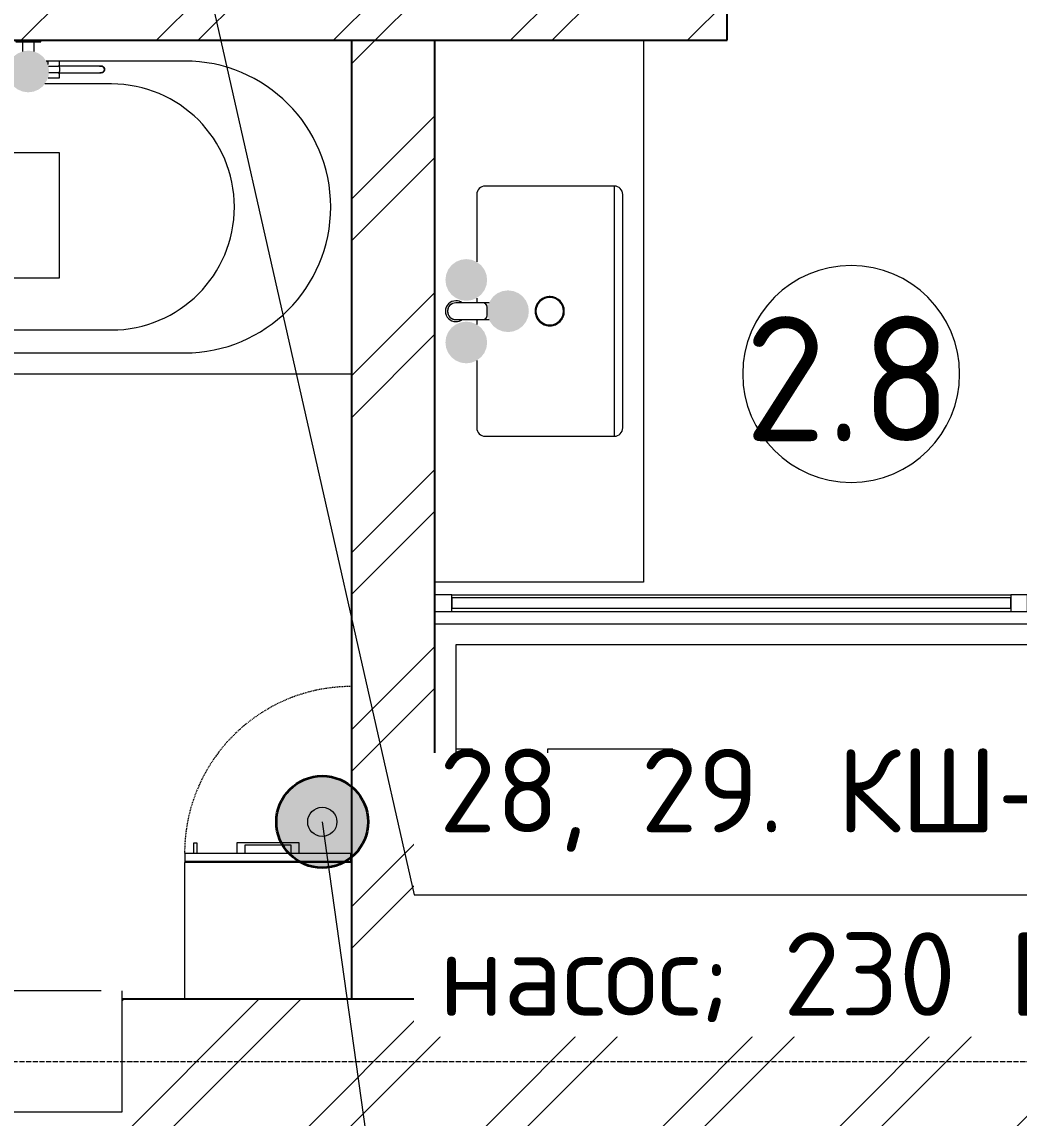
# Model space of a CAD drawing. Header units: millimetres. Extents: x -5016 to 62892, y -6019 to 88916.
# Drawn here: x 14810 to 17200, y 46165 to 48793 of the extents above; entities that cross this region are included whole.
import ezdxf
from ezdxf.enums import TextEntityAlignment as Align

# ---------------------------------------------------------------- set-up
doc = ezdxf.new("R2010")
doc.units = ezdxf.units.MM
doc.linetypes.add('Осевая 12-2-2', pattern=[16, 12, -2, 0, -2])
doc.linetypes.add('Сверху', pattern=[3.96875, 2.38125, -1.5875])
for name, color, linetype, lineweight in [('A-AREA-IDEN', 8, 'Continuous', 13), ('A-DETL-GENF', 9, 'Continuous', 13), ('A-GLAZ', 8, 'Continuous', 13), ('A-GLAZ-CURT', 8, 'Continuous', 13), ('A-GLAZ-CWMG', 8, 'Continuous', 13), ('A-WALL', 8, 'Continuous', 13), ('A-WALL-PATT', 8, 'Continuous', 13), ('I-FURN', 9, 'Continuous', 13), ('P-SANR-FIXT', 9, 'Continuous', 13), ('S-GRID', 8, 'Continuous', 13), ('АР_подложка', 8, 'Continuous', 13), ('ОВ_выноски', 7, 'Continuous', 18), ('ОВ_марки', 7, 'Continuous', 18), ('ТЗ_ЭОМ', 1, 'Continuous', 35)]:
    doc.layers.add(name, color=color, linetype=linetype, lineweight=lineweight)
doc.styles.add('GOST', font='isocpeur.ttf', dxfattribs={"width": 0.9})
doc.styles.add('GOST Common', font='GOST_Common.ttf', dxfattribs={"height": 300})
pattern_1 = [(45, (0, 0), (-212.132, 212.132), []), (45, (0, 100), (-212.132, 212.132), [])]

# ---------------------------------------------------------------- blocks, each defined once
blk = doc.blocks.new('INT 04 Душевая кабина - INT 04 Душевая кабина-1564509-Этаж 2 - Планировка')
at = {"layer": 'P-SANR-FIXT'}
for p, q in [((1600, 400), (-400, 400)), ((-400, 400), (-400, -400)), ((1600, 150), (1600, 400)), ((-354.7, 354.7), (-365, 365)), ((-305.3, 354.7), (-295, 365)), ((-354.7, 305.3), (-365, 295)), ((-305.3, 305.3), (-295, 295)), ((1600, 120), (1600, 122)), ((1600, -122), (1600, -120)), ((1600, -400), (1600, -150)), ((-400, -400), (1600, -400)), ((1650, -450), (-450, -450))]:
    blk.add_line(p, q, dxfattribs=at)
at = {"layer": 'P-SANR-FIXT', "flags": 128}
for points in [[(-295, 330), (-295, 331.4), (-295.1, 332.8), (-295.3, 334.2), (-295.4, 335.6), (-295.7, 337), (-296, 338.3), (-296.4, 339.7), (-296.8, 341), (-297.2, 342.3), (-297.8, 343.6), (-298.3, 344.9), (-299, 346.2), (-299.6, 347.4), (-300.3, 348.6), (-301.1, 349.8), (-301.9, 350.9), (-302.8, 352), (-303.7, 353.1), (-304.6, 354.1), (-305.6, 355.1), (-306.6, 356.1), (-307.7, 357), (-308.8, 357.8), (-309.9, 358.7), (-311.1, 359.5), (-312.3, 360.2), (-313.5, 360.9), (-314.8, 361.5), (-316, 362.1), (-317.3, 362.6), (-318.6, 363.1), (-320, 363.5), (-321.3, 363.9), (-322.7, 364.2), (-324.1, 364.5), (-325.4, 364.7), (-326.8, 364.9), (-328.2, 365), (-329.6, 365), (-331, 365), (-332.4, 364.9), (-333.8, 364.8), (-335.2, 364.6), (-336.6, 364.4), (-338, 364.1), (-339.3, 363.7), (-340.7, 363.3), (-342, 362.9), (-343.3, 362.4), (-344.6, 361.8), (-345.8, 361.2), (-347.1, 360.6), (-348.3, 359.9), (-349.4, 359.1), (-350.6, 358.3), (-351.7, 357.5), (-352.8, 356.6), (-353.8, 355.6), (-354.8, 354.7), (-355.8, 353.6), (-356.7, 352.6), (-357.6, 351.5), (-358.5, 350.4), (-359.2, 349.2), (-360, 348), (-360.7, 346.8), (-361.3, 345.6), (-361.9, 344.3), (-362.5, 343), (-363, 341.7), (-363.4, 340.4), (-363.8, 339.1), (-364.1, 337.7), (-364.4, 336.3), (-364.6, 334.9), (-364.8, 333.5), (-364.9, 332.2), (-365, 330.8), (-365, 330)], [(-365, 330), (-365, 328.6), (-364.9, 327.2), (-364.7, 325.8), (-364.6, 324.4), (-364.3, 323), (-364, 321.7), (-363.6, 320.3), (-363.2, 319), (-362.8, 317.7), (-362.2, 316.4), (-361.7, 315.1), (-361, 313.8), (-360.4, 312.6), (-359.7, 311.4), (-358.9, 310.2), (-358.1, 309.1), (-357.2, 308), (-356.3, 306.9), (-355.4, 305.9), (-354.4, 304.9), (-353.4, 303.9), (-352.3, 303), (-351.2, 302.2), (-350.1, 301.3), (-348.9, 300.5), (-347.7, 299.8), (-346.5, 299.1), (-345.2, 298.5), (-344, 297.9), (-342.7, 297.4), (-341.4, 296.9), (-340, 296.5), (-338.7, 296.1), (-337.3, 295.8), (-335.9, 295.5), (-334.6, 295.3), (-333.2, 295.1), (-331.8, 295), (-330.4, 295), (-329, 295), (-327.6, 295.1), (-326.2, 295.2), (-324.8, 295.4), (-323.4, 295.6), (-322, 295.9), (-320.7, 296.3), (-319.3, 296.7), (-318, 297.1), (-316.7, 297.6), (-315.4, 298.2), (-314.2, 298.8), (-312.9, 299.4), (-311.7, 300.1), (-310.6, 300.9), (-309.4, 301.7), (-308.3, 302.5), (-307.2, 303.4), (-306.2, 304.4), (-305.2, 305.3), (-304.2, 306.4), (-303.3, 307.4), (-302.4, 308.5), (-301.5, 309.6), (-300.8, 310.8), (-300, 312), (-299.3, 313.2), (-298.7, 314.4), (-298.1, 315.7), (-297.5, 317), (-297, 318.3), (-296.6, 319.6), (-296.2, 320.9), (-295.9, 322.3), (-295.6, 323.7), (-295.4, 325.1), (-295.2, 326.5), (-295.1, 327.8), (-295, 329.2), (-295, 330)]]:
    blk.add_lwpolyline(points, dxfattribs=at)
at = {"layer": 'P-SANR-FIXT'}
for radius, start, end in [(35, 0, 180), (33, 0, 180), (35, 180, 0), (33, 180, 0)]:
    blk.add_arc((-330, 330), radius, start, end, dxfattribs=at)
blk = doc.blocks.new('Прямоугольный импост - Прямоугольный импост чёрный-1563507-Этаж 2 - Планировка')
at = {"layer": 'A-GLAZ-CWMG'}
for p, q in [((-40, 20), (0, 20)), ((-40, -20), (-40, 20)), ((0, 20), (0, -20)), ((0, -20), (-40, -20))]:
    blk.add_line(p, q, dxfattribs=at)
blk = doc.blocks.new('INT 04 Душевая система наружного монтажа - INT 04 Душевая система наружного монтажа-1564529-Этаж 2 - Планировка')
at = {"layer": 'A-DETL-GENF', "true_color": 0xff0000}
blk.add_hatch(color=1, dxfattribs=at).paths.add_polyline_path([(-25, 75), (-26.7, 87.9), (-31.7, 100), (-39.6, 110.4), (-50, 118.3), (-62.1, 123.3), (-75, 125), (-87.9, 123.3), (-100, 118.3), (-110.4, 110.4), (-118.3, 100), (-123.3, 87.9), (-125, 75), (-123.3, 62.1), (-118.3, 50), (-107.6, 37.6), (-100, 31.7), (-87.9, 26.7), (-75, 25), (-62.1, 26.7), (-50, 31.7), (-39.6, 39.6), (-30, 54), (-26.7, 62.1)])
at = {"layer": 'A-DETL-GENF', "true_color": 0x0000ff}
blk.add_hatch(color=5, dxfattribs=at).paths.add_polyline_path([(125, 75), (123.3, 87.9), (118.3, 100), (110.4, 110.4), (100, 118.3), (87.9, 123.3), (75, 125), (62.1, 123.3), (50, 118.3), (39.6, 110.4), (31.7, 100), (26.7, 87.9), (25, 75), (27.5, 60.1), (31.7, 50), (42.4, 37.6), (50, 31.7), (62.1, 26.7), (75, 25), (87.9, 26.7), (102.6, 33.7), (110.4, 39.6), (118.3, 50), (123.3, 62.1)])
at = {"layer": 'P-SANR-FIXT'}
for p, q in [((150, 570), (-150, 570)), ((-150, 570), (-150, 270)), ((150, 270), (150, 570)), ((-10, 360), (-10, 130)), ((10, 130), (10, 360)), ((-150, 270), (-9.7, 270)), ((9.7, 270), (150, 270)), ((-122.4, 90), (-150, 90)), ((-150, 90), (-150, 70)), ((-9, 90), (-27.6, 90)), ((9.3, 96), (30, 96)), ((27.6, 90), (9.5, 90)), ((150, 90), (122.4, 90)), ((150, 78.6), (150, 90)), ((-150, 70), (-150, 50)), ((-122, 58.5), (-122, 50)), ((-120, 52.9), (-120, 50)), ((-10, 60.2), (-10, 4)), ((10, 4), (10, 60.1)), ((13.3, 66), (15, 61.2)), ((15, 61.2), (26.9, 61.2)), ((120, 52.9), (120, 50)), ((122, 58.5), (122, 50)), ((150, 50), (150, 61.4)), ((-150, 50), (-122, 50)), ((-122, 52), (-120, 52)), ((-120, 50), (-118.3, 50)), ((-89, 27.3), (-89, 4)), ((-61, 4), (-61, 27.3)), ((-31.7, 50), (-9.9, 50)), ((9.9, 50), (31.7, 50)), ((61, 27.3), (61, 4)), ((89, 4), (89, 27.1)), ((118.3, 50), (120, 50)), ((120, 52), (122, 52)), ((122, 50), (150, 50)), ((-105, 4), (-105, 0)), ((-45, 4), (-105, 4)), ((-104, 4), (-105, 4)), ((-45, 4), (-46, 4)), ((-45, 0), (-45, 4)), ((-30, 4), (-30, 0)), ((30, 4), (-30, 4)), ((-29, 4), (-30, 4)), ((-30, 0), (-29, 0)), ((-30, 0), (30, 0)), ((30, 4), (29, 4)), ((29, 0), (30, 0)), ((30, 0), (30, 4)), ((45, 4), (45, 0)), ((105, 4), (45, 4)), ((46, 4), (45, 4)), ((105, 4), (104, 4)), ((105, 0), (105, 4))]:
    blk.add_line(p, q, dxfattribs=at)
at = {"layer": 'P-SANR-FIXT', "flags": 128}
for points in [[(-10, 420), (-10, 420), (-10, 419.8), (-10, 419.6), (-10, 419.2), (-10, 418.8), (-10, 418.3), (-10, 417.7), (-10, 417), (-10, 416.2), (-10, 415.3), (-10, 414.3), (-10, 413.2), (-10, 412.1), (-10, 410.8), (-10, 409.5), (-10, 408.1), (-10, 406.7), (-10, 405.1), (-10, 403.5), (-10, 401.8), (-10, 400), (-10, 398.2), (-10, 396.3), (-10, 394.4), (-10, 392.4), (-10, 390.4), (-10, 388.3), (-10, 386.1), (-10, 384), (-10, 381.7), (-10, 379.5), (-10, 377.2), (-10, 374.9), (-10, 372.6), (-10, 370.2), (-10, 367.8), (-10, 365.4), (-10, 363), (-10, 360.6), (-10, 360)], [(10, 360), (10, 362.4), (10, 364.8), (10, 367.2), (10, 369.6), (10, 371.9), (10, 374.3), (10, 376.6), (10, 378.9), (10, 381.1), (10, 383.4), (10, 385.6), (10, 387.7), (10, 389.8), (10, 391.9), (10, 393.9), (10, 395.8), (10, 397.7), (10, 399.6), (10, 401.3), (10, 403), (10, 404.7), (10, 406.2), (10, 407.7), (10, 409.2), (10, 410.5), (10, 411.7), (10, 412.9), (10, 414), (10, 415), (10, 415.9), (10, 416.7), (10, 417.5), (10, 418.1), (10, 418.7), (10, 419.1), (10, 419.5), (10, 419.8), (10, 419.9), (10, 420), (10, 420)], [(-10, 130), (-10, 127.6), (-10, 125.2), (-10, 122.8), (-10, 120.4), (-10, 118.1), (-10, 115.7), (-10, 113.4), (-10, 111.1), (-10, 108.9), (-10, 106.6), (-10, 104.4), (-10, 102.3), (-10, 100.2), (-10, 98.1), (-10, 96.1), (-10, 94.2), (-10, 92.3), (-10, 90.4), (-10, 88.7), (-10, 87), (-10, 85.3), (-10, 83.8), (-10, 82.3), (-10, 80.8), (-10, 79.5), (-10, 78.3), (-10, 77.1), (-10, 76), (-10, 75), (-10, 74.1), (-10, 73.3), (-10, 72.5), (-10, 71.9), (-10, 71.3), (-10, 70.9), (-10, 70.5), (-10, 70.2), (-10, 70.1), (-10, 70), (-10, 70)], [(10, 70), (10, 70), (10, 70.2), (10, 70.4), (10, 70.8), (10, 71.2), (10, 71.7), (10, 72.3), (10, 73), (10, 73.8), (10, 74.7), (10, 75.7), (10, 76.8), (10, 77.9), (10, 79.2), (10, 80.5), (10, 81.9), (10, 83.3), (10, 84.9), (10, 86.5), (10, 88.2), (10, 90), (10, 91.8), (10, 93.7), (10, 95.6), (10, 97.6), (10, 99.6), (10, 101.7), (10, 103.9), (10, 106), (10, 108.3), (10, 110.5), (10, 112.8), (10, 115.1), (10, 117.4), (10, 119.8), (10, 122.2), (10, 124.6), (10, 127), (10, 129.4), (10, 130)], [(147, 62), (139.3, 62), (131.8, 62), (124.5, 62), (123.3, 62)], [(124.6, 78), (130.7, 78), (138.1, 78), (145.8, 78), (147, 78)], [(250, 78), (249.8, 78), (249.3, 78), (248.4, 78), (247.2, 78), (245.6, 78), (243.7, 78), (241.4, 78), (238.8, 78), (235.9, 78), (232.7, 78), (229.1, 78), (225.2, 78), (220.9, 78), (216.4, 78), (211.6, 78), (206.5, 78), (201.1, 78), (195.5, 78), (189.5, 78), (183.3, 78), (176.9, 78), (170.3, 78), (163.4, 78), (156.3, 78), (149, 78), (147, 78)], [(147, 62), (154.3, 62), (161.5, 62), (168.4, 62), (175.2, 62), (181.6, 62), (187.9, 62), (193.9, 62), (199.6, 62), (205.1, 62), (210.3, 62), (215.2, 62), (219.8, 62), (224.1, 62), (228.1, 62), (231.7, 62), (235.1, 62), (238.1, 62), (240.8, 62), (243.1, 62), (245.1, 62), (246.8, 62), (248.1, 62), (249.1, 62), (249.7, 62), (250, 62), (250, 62)], [(245.7, 78), (246.9, 78), (247.9, 78), (248.7, 78), (249.4, 78), (249.8, 78), (250, 78), (250, 78)], [(250, 62), (249.9, 62), (249.6, 62), (249.1, 62), (248.4, 62), (247.5, 62), (246.4, 62)], [(250, 78), (250.3, 78), (250.6, 78), (251, 77.9), (251.3, 77.9), (251.6, 77.8), (251.9, 77.8), (252.2, 77.7), (252.5, 77.6), (252.8, 77.5), (253.1, 77.4), (253.4, 77.2), (253.7, 77.1), (254, 76.9), (254.2, 76.8), (254.5, 76.6), (254.8, 76.4), (255, 76.2), (255.3, 76), (255.5, 75.8), (255.7, 75.6), (256, 75.3), (256.2, 75.1), (256.4, 74.8), (256.6, 74.6), (256.7, 74.3), (256.9, 74), (257.1, 73.8), (257.2, 73.5), (257.3, 73.2), (257.5, 72.9), (257.6, 72.6), (257.7, 72.3), (257.7, 72), (257.8, 71.7), (257.9, 71.4), (257.9, 71), (258, 70.7), (258, 70.4), (258, 70.1), (258, 69.8), (258, 69.4), (258, 69.1), (257.9, 68.8), (257.9, 68.5), (257.8, 68.2), (257.7, 67.9), (257.6, 67.6), (257.5, 67.3), (257.4, 67), (257.3, 66.7), (257.1, 66.4), (257, 66.1), (256.8, 65.8), (256.7, 65.6), (256.5, 65.3), (256.3, 65), (256.1, 64.8), (255.9, 64.6), (255.6, 64.3), (255.4, 64.1), (255.2, 63.9), (254.9, 63.7), (254.7, 63.5), (254.4, 63.3), (254.1, 63.1), (253.8, 63), (253.6, 62.8), (253.3, 62.7), (253, 62.6), (252.7, 62.5), (252.4, 62.4), (252.1, 62.3), (251.8, 62.2), (251.4, 62.1), (251.1, 62.1), (250.8, 62), (250.5, 62), (250.2, 62), (250, 62)]]:
    blk.add_lwpolyline(points, dxfattribs=at)
at = {"layer": 'P-SANR-FIXT'}
for centre, radius, start, end in [((0, 420), 12, 90, 206.773), ((0, 420), 10, 0, 180), ((0, 420), 10, 135, 180), ((0, 420), 10, 90, 105), ((0, 420), 12, 331.215, 90), ((0, 420), 10, 75, 90), ((0, 420), 10, 0, 45), ((0, 70), 14, 135, 180), ((0, 70), 14, 360, 45), ((0, 70), 14, 180, 360), ((0, 70), 10, 180, 360), ((0, 70), 10, 180, 225), ((0, 70), 10, 255, 270), ((0, 70), 10, 270, 285), ((0, 70), 10, 330, 25.92), ((30, 70), 12, 227.5246, 261.7504), ((250, 70), 8, 270, 90)]:
    blk.add_arc(centre, radius, start, end, dxfattribs=at)
for points, knots in [([(-7.6, 58.3), (-7.7, 58.3), (-7.8, 58.3), (-8.1, 58.6), (-8.7, 59), (-9.1, 59.4), (-9.3, 59.5), (-9.3, 59.6)], [0.7760417, 0.7760417, 0.7760417, 0.7760417, 0.78125, 0.7916667, 0.8333333, 0.875, 0.8854167, 0.8854167, 0.8854167, 0.8854167]), ([(-5.1, 57), (-5.3, 57), (-5.6, 57.2), (-6.1, 57.4), (-6.4, 57.5), (-6.4, 57.6)], [0.66666667, 0.66666667, 0.66666667, 0.66666667, 0.6875, 0.70833333, 0.72064687, 0.72064687, 0.72064687, 0.72064687]), ([(6.5, 57.6), (6.3, 57.5), (5.9, 57.3), (5.5, 57.1), (5.2, 57), (5.1, 57)], [0.27777778, 0.27777778, 0.27777778, 0.27777778, 0.30555556, 0.31944444, 0.33333333, 0.33333333, 0.33333333, 0.33333333]), ([(9.4, 59.6), (9.3, 59.6), (9.2, 59.5), (9, 59.3), (8.6, 59), (8.3, 58.7), (8, 58.5), (7.8, 58.4), (7.7, 58.3), (7.7, 58.3)], [0.1111111, 0.1111111, 0.1111111, 0.1111111, 0.125, 0.1388889, 0.1666667, 0.1944444, 0.2083333, 0.2152778, 0.2222222, 0.2222222, 0.2222222, 0.2222222]), ([(28.3, 58.1), (27.8, 58.2), (27.1, 58.3), (26.2, 58.6), (25.3, 58.9), (24.7, 59.2), (24.3, 59.5)], [0.3333333, 0.3333333, 0.3333333, 0.3333333, 0.3888889, 0.4166667, 0.4444444, 0.4982305, 0.4982305, 0.4982305, 0.4982305]), ([(147, 62), (147.4, 62), (148.4, 62.3), (149.6, 63.7), (150.5, 65.9), (151, 68.6), (151, 71.4), (150.4, 74.5), (149.1, 77.3), (147.7, 78), (147, 78)], [0, 0, 0, 0, 0.111111, 0.222222, 0.333333, 0.444444, 0.555556, 0.666667, 0.833333, 1, 1, 1, 1])]:
    blk.add_open_spline(points, degree=3, knots=knots, dxfattribs=at)
blk = doc.blocks.new('INT 16 Тумба с раковиной - INT 16 Тумба с раковиной 2-1564531-Этаж 2 - Планировка')
at = {"layer": 'I-FURN'}
blk.add_line((-800, -180), (-200, -180), dxfattribs=at)
blk = doc.blocks.new('INT 16 Смеситель - INT 16 Смеситель-1566569-Этаж 2 - Планировка')
at = {"layer": 'P-SANR-FIXT'}
for p, q in [((-20, 0), (-20, -65)), ((20, -65), (20, 0)), ((-20, -65), (-20, -79.6)), ((-10, -75), (10, -75)), ((20, -79.6), (20, -65))]:
    blk.add_line(p, q, dxfattribs=at)
for centre, radius, start, end in [((0, 0), 25, 360, 180), ((0, 0), 25, 180, 216.232), ((0, 0), 20, 90, 180), ((0, 0), 20, 143.7312, 165), ((0, 0), 20, 143.7312, 165), ((0, 0), 20, 90, 113.3697), ((0, 0), 20, 66.6303, 113.3697), ((0, 0), 20, 360, 90), ((0, 0), 20, 66.6303, 90), ((0, 0), 20, 30, 50.4689), ((0, 0), 20, 30, 50.4689), ((0, 0), 25, 323.768, 360), ((-10, -65), 10, 180, 270), ((-10, -65), 10, 180, 255), ((10, -65), 10, 270, 360), ((10, -65), 10, 285, 330)]:
    blk.add_arc(centre, radius, start, end, dxfattribs=at)
blk = doc.blocks.new('INT 16 Раковина - INT 16 Раковина-1564552-Этаж 2 - Планировка')
at = {"layer": 'A-DETL-GENF', "true_color": 0x0000ff}
blk.add_hatch(color=5, dxfattribs=at).paths.add_polyline_path([(-125, 200), (-123.3, 187.1), (-118.3, 175), (-109.2, 163.7), (-100, 156.7), (-87.9, 151.7), (-75, 150), (-62.1, 151.7), (-50, 156.7), (-39.6, 164.6), (-31.7, 175), (-26.7, 187.1), (-25, 200), (-26.7, 212.9), (-31.7, 225), (-39.6, 235.4), (-50, 243.3), (-62.1, 248.3), (-75, 250), (-87.9, 248.3), (-100, 243.3), (-110.4, 235.4), (-118.3, 225), (-123.3, 212.9)])
at = {"layer": 'A-DETL-GENF', "true_color": 0xff0000}
blk.add_hatch(color=1, dxfattribs=at).paths.add_polyline_path([(25, 200), (26.7, 187.1), (31.7, 175), (39.6, 164.6), (50, 156.7), (62.1, 151.7), (75, 150), (87.9, 151.7), (100, 156.7), (110.4, 164.6), (118.3, 175), (123.3, 187.1), (125, 200), (123.3, 212.9), (118.3, 225), (110.4, 235.4), (100, 243.3), (87.9, 248.3), (75, 250), (62.1, 248.3), (50, 243.3), (39.6, 235.4), (31.7, 225), (26.7, 212.9)])
at = {"layer": 'A-DETL-GENF', "true_color": 0x008000}
blk.add_hatch(color=96, dxfattribs=at).paths.add_polyline_path([(-50, 100), (-48.3, 87.1), (-43.3, 75), (-35.4, 64.6), (-25, 56.7), (-12.9, 51.7), (0, 50), (12.9, 51.7), (25, 56.7), (35.4, 64.6), (43.3, 75), (48.3, 87.1), (50, 100), (48.3, 112.9), (43.3, 125), (35.4, 135.4), (23.4, 143.9), (12.9, 148.3), (0, 150), (-15.6, 147.2), (-25, 143.3), (-35.4, 135.4), (-43.3, 125), (-48.3, 112.9)])
at = {"layer": 'P-SANR-FIXT'}
for p, q in [((-650, -225), (-650, 275)), ((-118.3, 175), (-280, 175)), ((-20, 175), (-31.7, 175)), ((31.7, 175), (20, 175)), ((280, 175), (118.3, 175)), ((-300, 155), (-300, -155)), ((300, -155), (300, 155)), ((-280, -175), (280, -175)), ((650, -225), (-650, -225))]:
    blk.add_line(p, q, dxfattribs=at)
at = {"layer": 'P-SANR-FIXT', "flags": 128}
for points in [[(35, 0), (35, 1.4), (34.9, 2.8), (34.7, 4.2), (34.6, 5.6), (34.3, 7), (34, 8.3), (33.6, 9.7), (33.2, 11), (32.8, 12.3), (32.2, 13.6), (31.7, 14.9), (31, 16.2), (30.4, 17.4), (29.7, 18.6), (28.9, 19.8), (28.1, 20.9), (27.2, 22), (26.3, 23.1), (25.4, 24.1), (24.4, 25.1), (23.4, 26.1), (22.3, 27), (21.2, 27.8), (20.1, 28.7), (18.9, 29.5), (17.7, 30.2), (16.5, 30.9), (15.2, 31.5), (14, 32.1), (12.7, 32.6), (11.4, 33.1), (10, 33.5), (8.7, 33.9), (7.3, 34.2), (5.9, 34.5), (4.6, 34.7), (3.2, 34.9), (1.8, 35), (0.4, 35), (-1, 35), (-2.4, 34.9), (-3.8, 34.8), (-5.2, 34.6), (-6.6, 34.4), (-8, 34.1), (-9.3, 33.7), (-10.7, 33.3), (-12, 32.9), (-13.3, 32.4), (-14.6, 31.8), (-15.8, 31.2), (-17.1, 30.6), (-18.3, 29.9), (-19.4, 29.1), (-20.6, 28.3), (-21.7, 27.5), (-22.8, 26.6), (-23.8, 25.6), (-24.8, 24.7), (-25.8, 23.6), (-26.7, 22.6), (-27.6, 21.5), (-28.5, 20.4), (-29.2, 19.2), (-30, 18), (-30.7, 16.8), (-31.3, 15.6), (-31.9, 14.3), (-32.5, 13), (-33, 11.7), (-33.4, 10.4), (-33.8, 9.1), (-34.1, 7.7), (-34.4, 6.3), (-34.6, 4.9), (-34.8, 3.5), (-34.9, 2.2), (-35, 0.8), (-35, 0)], [(-35, 0), (-35, -1.4), (-34.9, -2.8), (-34.7, -4.2), (-34.6, -5.6), (-34.3, -7), (-34, -8.3), (-33.6, -9.7), (-33.2, -11), (-32.8, -12.3), (-32.2, -13.6), (-31.7, -14.9), (-31, -16.2), (-30.4, -17.4), (-29.7, -18.6), (-28.9, -19.8), (-28.1, -20.9), (-27.2, -22), (-26.3, -23.1), (-25.4, -24.1), (-24.4, -25.1), (-23.4, -26.1), (-22.3, -27), (-21.2, -27.8), (-20.1, -28.7), (-18.9, -29.5), (-17.7, -30.2), (-16.5, -30.9), (-15.2, -31.5), (-14, -32.1), (-12.7, -32.6), (-11.4, -33.1), (-10, -33.5), (-8.7, -33.9), (-7.3, -34.2), (-5.9, -34.5), (-4.6, -34.7), (-3.2, -34.9), (-1.8, -35), (-0.4, -35), (1, -35), (2.4, -34.9), (3.8, -34.8), (5.2, -34.6), (6.6, -34.4), (8, -34.1), (9.3, -33.7), (10.7, -33.3), (12, -32.9), (13.3, -32.4), (14.6, -31.8), (15.8, -31.2), (17.1, -30.6), (18.3, -29.9), (19.4, -29.1), (20.6, -28.3), (21.7, -27.5), (22.8, -26.6), (23.8, -25.6), (24.8, -24.7), (25.8, -23.6), (26.7, -22.6), (27.6, -21.5), (28.5, -20.4), (29.2, -19.2), (30, -18), (30.7, -16.8), (31.3, -15.6), (31.9, -14.3), (32.5, -13), (33, -11.7), (33.4, -10.4), (33.8, -9.1), (34.1, -7.7), (34.4, -6.3), (34.6, -4.9), (34.8, -3.5), (34.9, -2.2), (35, -0.8), (35, 0)]]:
    blk.add_lwpolyline(points, dxfattribs=at)
at = {"layer": 'P-SANR-FIXT'}
for centre, radius, start, end in [((-280, 155), 20, 90, 180), ((280, 155), 20, 0, 90), ((0, 0), 35, 0, 180), ((0, 0), 33, 360, 180), ((0, 0), 35, 180, 0), ((0, 0), 33, 180, 360), ((-280, -155), 20, 180, 270), ((280, -155), 20, 270, 0)]:
    blk.add_arc(centre, radius, start, end, dxfattribs=at)
blk = doc.blocks.new('Системная панель - Стеклопакет 25 мм-1565327-Этаж 2 - Планировка')
at = {"layer": 'A-GLAZ-CURT'}
for p, q in [((670, 12.5), (-670, 12.5)), ((-670, 12.5), (-670, -12.5)), ((670, -12.5), (670, 12.5)), ((-670, -12.5), (670, -12.5))]:
    blk.add_line(p, q, dxfattribs=at)
blk = doc.blocks.new('Прямоугольный импост - Прямоугольный импост чёрный-1565329-Этаж 2 - Планировка')
at = {"layer": 'A-GLAZ-CWMG'}
for p, q in [((18008.2, 12092.6), (19348.2, 12092.6)), ((18008.2, 12052.6), (19348.2, 12052.6))]:
    blk.add_line(p, q, dxfattribs=at)
blk = doc.blocks.new('Прямоугольный импост - Прямоугольный импост чёрный-1565330-Этаж 2 - Планировка')
at = {"layer": 'A-GLAZ-CWMG'}
for p, q in [((-20, 20), (20, 20)), ((-20, -20), (-20, 20)), ((20, 20), (20, -20)), ((20, -20), (-20, -20))]:
    blk.add_line(p, q, dxfattribs=at)
blk = doc.blocks.new('INT 20 Подоконник - Подоконник внутри-1566579-Этаж 2 - Планировка')
at = {"layer": 'A-GLAZ'}
for p, q in [((-950, 0), (-950, -290)), ((850, 0), (-950, 0)), ((850, -290), (850, 0)), ((-900, -290), (800, -290))]:
    blk.add_line(p, q, dxfattribs=at)
blk = doc.blocks.new('INT 04 Душевая система наружного монтажа - INT 04 Душевая система наружного монтажа-1566475-Этаж 2 - Планировка')
at = {"layer": 'A-DETL-GENF', "true_color": 0xff0000}
blk.add_hatch(color=1, dxfattribs=at).paths.add_polyline_path([(-75, -125), (-62.1, -123.3), (-50, -118.3), (-39.6, -110.4), (-30.1, -96.2), (-26.7, -87.9), (-25, -75), (-26.7, -62.1), (-31.7, -50), (-40.7, -38.9), (-50, -31.7), (-62.1, -26.7), (-75, -25), (-87.9, -26.7), (-100, -31.7), (-110.4, -39.6), (-118.3, -50), (-123.3, -62.1), (-125, -75), (-123.3, -87.9), (-118.3, -100), (-110.4, -110.4), (-100, -118.3), (-85.8, -123.6)])
at = {"layer": 'A-DETL-GENF', "true_color": 0x0000ff}
blk.add_hatch(color=5, dxfattribs=at).paths.add_polyline_path([(75, -125), (87.9, -123.3), (100, -118.3), (110.4, -110.4), (119.9, -96.2), (123.3, -87.9), (125, -75), (123.3, -62.1), (118.3, -50), (110.4, -39.6), (100, -31.7), (87.9, -26.7), (75, -25), (62.1, -26.7), (49.6, -32), (39.6, -39.6), (31.7, -50), (26.6, -63), (25, -75), (27, -88.7), (31.7, -100), (39.6, -110.4), (50, -118.3), (62.1, -123.3)])
at = {"layer": 'P-SANR-FIXT'}
for p, q in [((-105, 0), (-105, -4)), ((-45, -4), (-45, 0)), ((-30, 0), (-30, -4)), ((30, 0), (-30, 0)), ((-29, 0), (-30, 0)), ((30, 0), (29, 0)), ((30, -4), (30, 0)), ((45, 0), (45, -4)), ((105, -4), (105, 0)), ((-105, -4), (-104, -4)), ((-105, -4), (-45, -4)), ((-89, -4), (-89, -27.3)), ((-61, -27.3), (-61, -4)), ((-46, -4), (-45, -4)), ((-30, -4), (-29, -4)), ((-30, -4), (30, -4)), ((-10, -4), (-10, -60.2)), ((10, -60.2), (10, -4)), ((29, -4), (30, -4)), ((45, -4), (46, -4)), ((45, -4), (105, -4)), ((61, -4), (61, -27.3)), ((89, -27.1), (89, -4)), ((104, -4), (105, -4)), ((-122, -50), (-150, -50)), ((-150, -50), (-150, -70)), ((-122, -50), (-122, -58.5)), ((-120, -52), (-122, -52)), ((-118.3, -50), (-120, -50)), ((-120, -50), (-120, -52.9)), ((-9.9, -50), (-31.7, -50)), ((31.7, -50), (9.9, -50)), ((120, -50), (118.3, -50)), ((120, -50), (120, -52.9)), ((122, -52), (120, -52)), ((150, -50), (122, -50)), ((122, -50), (122, -58.5)), ((150, -61.4), (150, -50)), ((-150, -70), (-150, -90)), ((15, -61.2), (13.3, -66)), ((26.9, -61.2), (15, -61.2)), ((150, -90), (150, -78.6)), ((-150, -90), (-122.4, -90)), ((-27.6, -90), (-9, -90)), ((30, -96), (9.3, -96)), ((9.5, -90), (27, -90)), ((122.4, -90), (150, -90)), ((-10, -130), (-10, -360)), ((10, -360), (10, -130)), ((-9.7, -270), (-150, -270)), ((-150, -270), (-150, -570)), ((150, -270), (9.7, -270)), ((150, -570), (150, -270)), ((-150, -570), (150, -570))]:
    blk.add_line(p, q, dxfattribs=at)
at = {"layer": 'P-SANR-FIXT', "flags": 128}
for points in [[(-10, -70), (-10, -70), (-10, -70.2), (-10, -70.4), (-10, -70.8), (-10, -71.2), (-10, -71.7), (-10, -72.3), (-10, -73), (-10, -73.8), (-10, -74.7), (-10, -75.7), (-10, -76.8), (-10, -77.9), (-10, -79.2), (-10, -80.5), (-10, -81.9), (-10, -83.3), (-10, -84.9), (-10, -86.5), (-10, -88.2), (-10, -90), (-10, -91.8), (-10, -93.7), (-10, -95.6), (-10, -97.6), (-10, -99.6), (-10, -101.7), (-10, -103.9), (-10, -106), (-10, -108.3), (-10, -110.5), (-10, -112.8), (-10, -115.1), (-10, -117.4), (-10, -119.8), (-10, -122.2), (-10, -124.6), (-10, -127), (-10, -129.4), (-10, -130)], [(10, -130), (10, -127.6), (10, -125.2), (10, -122.8), (10, -120.4), (10, -118.1), (10, -115.7), (10, -113.4), (10, -111.1), (10, -108.9), (10, -106.6), (10, -104.4), (10, -102.3), (10, -100.2), (10, -98.1), (10, -96.1), (10, -94.2), (10, -92.3), (10, -90.4), (10, -88.7), (10, -87), (10, -85.3), (10, -83.8), (10, -82.3), (10, -80.8), (10, -79.5), (10, -78.3), (10, -77.1), (10, -76), (10, -75), (10, -74.1), (10, -73.3), (10, -72.5), (10, -71.9), (10, -71.3), (10, -70.9), (10, -70.5), (10, -70.2), (10, -70.1), (10, -70), (10, -70)], [(123.4, -62), (130.7, -62), (138.1, -62), (145.8, -62), (147, -62)], [(147, -78), (139.3, -78), (131.8, -78), (124.6, -78)], [(250, -62), (249.8, -62), (249.3, -62), (248.4, -62), (247.2, -62), (245.6, -62), (243.7, -62), (241.4, -62), (238.8, -62), (235.9, -62), (232.7, -62), (229.1, -62), (225.2, -62), (220.9, -62), (216.4, -62), (211.6, -62), (206.5, -62), (201.1, -62), (195.5, -62), (189.5, -62), (183.3, -62), (176.9, -62), (170.3, -62), (163.4, -62), (156.3, -62), (149, -62), (147, -62)], [(147, -78), (154.3, -78), (161.5, -78), (168.4, -78), (175.2, -78), (181.6, -78), (187.9, -78), (193.9, -78), (199.6, -78), (205.1, -78), (210.3, -78), (215.2, -78), (219.8, -78), (224.1, -78), (228.1, -78), (231.7, -78), (235.1, -78), (238.1, -78), (240.8, -78), (243.1, -78), (245.1, -78), (246.8, -78), (248.1, -78), (249.1, -78), (249.7, -78), (250, -78), (250, -78)], [(245.7, -62), (246.9, -62), (247.9, -62), (248.7, -62), (249.4, -62), (249.8, -62), (250, -62), (250, -62)], [(250, -78), (249.9, -78), (249.6, -78), (249.1, -78), (248.4, -78), (247.5, -78), (246.4, -78)], [(250, -62), (250.3, -62), (250.6, -62), (251, -62.1), (251.3, -62.1), (251.6, -62.2), (251.9, -62.2), (252.2, -62.3), (252.5, -62.4), (252.8, -62.5), (253.1, -62.6), (253.4, -62.8), (253.7, -62.9), (254, -63.1), (254.2, -63.2), (254.5, -63.4), (254.8, -63.6), (255, -63.8), (255.3, -64), (255.5, -64.2), (255.7, -64.4), (256, -64.7), (256.2, -64.9), (256.4, -65.2), (256.6, -65.4), (256.7, -65.7), (256.9, -66), (257.1, -66.2), (257.2, -66.5), (257.3, -66.8), (257.5, -67.1), (257.6, -67.4), (257.7, -67.7), (257.7, -68), (257.8, -68.3), (257.9, -68.6), (257.9, -69), (258, -69.3), (258, -69.6), (258, -69.9), (258, -70.2), (258, -70.6), (258, -70.9), (257.9, -71.2), (257.9, -71.5), (257.8, -71.8), (257.7, -72.1), (257.6, -72.4), (257.5, -72.7), (257.4, -73), (257.3, -73.3), (257.1, -73.6), (257, -73.9), (256.8, -74.2), (256.7, -74.4), (256.5, -74.7), (256.3, -75), (256.1, -75.2), (255.9, -75.4), (255.6, -75.7), (255.4, -75.9), (255.2, -76.1), (254.9, -76.3), (254.7, -76.5), (254.4, -76.7), (254.1, -76.9), (253.8, -77), (253.6, -77.2), (253.3, -77.3), (253, -77.4), (252.7, -77.5), (252.4, -77.6), (252.1, -77.7), (251.8, -77.8), (251.4, -77.9), (251.1, -77.9), (250.8, -78), (250.5, -78), (250.2, -78), (250, -78)], [(-10, -360), (-10, -362.4), (-10, -364.8), (-10, -367.2), (-10, -369.6), (-10, -371.9), (-10, -374.3), (-10, -376.6), (-10, -378.9), (-10, -381.1), (-10, -383.4), (-10, -385.6), (-10, -387.7), (-10, -389.8), (-10, -391.9), (-10, -393.9), (-10, -395.8), (-10, -397.7), (-10, -399.6), (-10, -401.3), (-10, -403), (-10, -404.7), (-10, -406.2), (-10, -407.7), (-10, -409.2), (-10, -410.5), (-10, -411.7), (-10, -412.9), (-10, -414), (-10, -415), (-10, -415.9), (-10, -416.7), (-10, -417.5), (-10, -418.1), (-10, -418.7), (-10, -419.1), (-10, -419.5), (-10, -419.8), (-10, -419.9), (-10, -420), (-10, -420)], [(10, -420), (10, -420), (10, -419.8), (10, -419.6), (10, -419.2), (10, -418.8), (10, -418.3), (10, -417.7), (10, -417), (10, -416.2), (10, -415.3), (10, -414.3), (10, -413.2), (10, -412.1), (10, -410.8), (10, -409.5), (10, -408.1), (10, -406.7), (10, -405.1), (10, -403.5), (10, -401.8), (10, -400), (10, -398.2), (10, -396.3), (10, -394.4), (10, -392.4), (10, -390.4), (10, -388.3), (10, -386.1), (10, -384), (10, -381.7), (10, -379.5), (10, -377.2), (10, -374.9), (10, -372.6), (10, -370.2), (10, -367.8), (10, -365.4), (10, -363), (10, -360.6), (10, -360)]]:
    blk.add_lwpolyline(points, dxfattribs=at)
at = {"layer": 'P-SANR-FIXT'}
for centre, radius, start, end in [((0, -70), 14, 360, 180), ((0, -70), 14, 180, 225), ((0, -70), 10, 0, 180), ((0, -70), 10, 135.5891, 180), ((0, -70), 10, 90, 105), ((0, -70), 10, 75, 90), ((0, -70), 10, 334.08, 30), ((0, -70), 14, 315, 360), ((30, -70), 12, 98.2496, 132.4754), ((250, -70), 8, 270, 90), ((0, -420), 12, 153.227, 270), ((0, -420), 10, 180, 360), ((0, -420), 10, 180, 225), ((0, -420), 12, 270, 28.785), ((0, -420), 10, 315, 0), ((0, -420), 10, 255, 270), ((0, -420), 10, 270, 285)]:
    blk.add_arc(centre, radius, start, end, dxfattribs=at)
for points, knots in [([(-9.4, -59.6), (-9.3, -59.6), (-9.2, -59.5), (-9, -59.3), (-8.6, -59), (-8.3, -58.7), (-8, -58.5), (-7.8, -58.4), (-7.7, -58.3), (-7.7, -58.3)], [0.1111111, 0.1111111, 0.1111111, 0.1111111, 0.125, 0.1388889, 0.1666667, 0.1944444, 0.2083333, 0.2152778, 0.2222222, 0.2222222, 0.2222222, 0.2222222]), ([(-6.5, -57.6), (-6.3, -57.5), (-5.9, -57.3), (-5.5, -57.1), (-5.2, -57), (-5.1, -57)], [0.27777778, 0.27777778, 0.27777778, 0.27777778, 0.30555556, 0.31944444, 0.33333333, 0.33333333, 0.33333333, 0.33333333]), ([(5.1, -57), (5.3, -57), (5.6, -57.2), (6.1, -57.4), (6.4, -57.5), (6.4, -57.6)], [0.66666667, 0.66666667, 0.66666667, 0.66666667, 0.6875, 0.70833333, 0.72054664, 0.72054664, 0.72054664, 0.72054664]), ([(7.6, -58.3), (7.7, -58.3), (7.8, -58.3), (8.1, -58.6), (8.7, -59), (9.1, -59.4), (9.3, -59.5), (9.3, -59.6)], [0.7760417, 0.7760417, 0.7760417, 0.7760417, 0.78125, 0.7916667, 0.8333333, 0.875, 0.8854167, 0.8854167, 0.8854167, 0.8854167]), ([(24.3, -59.4), (24.4, -59.4), (24.7, -59.2), (25.4, -58.9), (26.5, -58.5), (27.5, -58.2), (28.2, -58.1), (28.3, -58.1)], [0.5017695, 0.5017695, 0.5017695, 0.5017695, 0.5138889, 0.5486111, 0.5833333, 0.6527778, 0.6666667, 0.6666667, 0.6666667, 0.6666667]), ([(147, -78), (147.4, -78), (148.4, -77.7), (149.6, -76.3), (150.5, -74.1), (151, -71.4), (151, -68.6), (150.4, -65.5), (149.1, -62.7), (147.7, -62), (147, -62)], [0, 0, 0, 0, 0.111111, 0.222222, 0.333333, 0.444444, 0.555556, 0.666667, 0.833333, 1, 1, 1, 1])]:
    blk.add_open_spline(points, degree=3, knots=knots, dxfattribs=at)
blk = doc.blocks.new('INT 04 Ванна встраиваемая - INT 04 Ванна встраиваемая-1566477-Этаж 2 - Планировка')
at = {"layer": 'A-DETL-GENF', "true_color": 0x008000}
blk.add_hatch(color=96, dxfattribs=at).paths.add_polyline_path([(-775, -100), (-762.1, -98.3), (-750, -93.3), (-739.6, -85.4), (-731.7, -75), (-726.7, -62.9), (-725, -50), (-726.7, -37.1), (-731.7, -25), (-739.6, -14.6), (-750, -6.7), (-762.1, -1.7), (-775, 0), (-787.9, -1.7), (-800, -6.7), (-810.4, -14.6), (-818.3, -25), (-823.3, -37.1), (-825, -50), (-823.3, -62.9), (-818.3, -75), (-807.8, -87.3), (-800, -93.3), (-787.9, -98.3)])
at = {"layer": 'P-SANR-FIXT'}
for p, q in [((-850, 350), (-850, -450)), ((-150, 300), (-450, 300)), ((-120, 300), (-122, 300)), ((122, 300), (120, 300)), ((450, 300), (150, 300)), ((-114.5, 245), (-273.8, 245)), ((-9.7, 245), (-35.5, 245)), ((35.5, 245), (9.5, 245)), ((274.2, 245), (114.5, 245)), ((-273.8, -345), (274.2, -345)), ((-450, -400), (450, -400)), ((-850, -450), (850, -450))]:
    blk.add_line(p, q, dxfattribs=at)
at = {"layer": 'P-SANR-FIXT', "flags": 128}
for points in [[(-365, -50), (-365, -48.6), (-365.1, -47.2), (-365.3, -45.8), (-365.4, -44.4), (-365.7, -43), (-366, -41.7), (-366.4, -40.3), (-366.8, -39), (-367.2, -37.7), (-367.8, -36.4), (-368.3, -35.1), (-369, -33.8), (-369.6, -32.6), (-370.3, -31.4), (-371.1, -30.2), (-371.9, -29.1), (-372.8, -28), (-373.7, -26.9), (-374.6, -25.9), (-375.6, -24.9), (-376.6, -23.9), (-377.7, -23), (-378.8, -22.2), (-379.9, -21.3), (-381.1, -20.5), (-382.3, -19.8), (-383.5, -19.1), (-384.8, -18.5), (-386, -17.9), (-387.3, -17.4), (-388.6, -16.9), (-390, -16.5), (-391.3, -16.1), (-392.7, -15.8), (-394.1, -15.5), (-395.4, -15.3), (-396.8, -15.1), (-398.2, -15), (-399.6, -15), (-401, -15), (-402.4, -15.1), (-403.8, -15.2), (-405.2, -15.4), (-406.6, -15.6), (-408, -15.9), (-409.3, -16.3), (-410.7, -16.7), (-412, -17.1), (-413.3, -17.6), (-414.6, -18.2), (-415.8, -18.8), (-417.1, -19.4), (-418.3, -20.1), (-419.4, -20.9), (-420.6, -21.7), (-421.7, -22.5), (-422.8, -23.4), (-423.8, -24.4), (-424.8, -25.3), (-425.8, -26.4), (-426.7, -27.4), (-427.6, -28.5), (-428.5, -29.6), (-429.2, -30.8), (-430, -32), (-430.7, -33.2), (-431.3, -34.4), (-431.9, -35.7), (-432.5, -37), (-433, -38.3), (-433.4, -39.6), (-433.8, -40.9), (-434.1, -42.3), (-434.4, -43.7), (-434.6, -45.1), (-434.8, -46.5), (-434.9, -47.8), (-435, -49.2), (-435, -50)], [(-435, -50), (-435, -51.4), (-434.9, -52.8), (-434.7, -54.2), (-434.6, -55.6), (-434.3, -57), (-434, -58.3), (-433.6, -59.7), (-433.2, -61), (-432.8, -62.3), (-432.2, -63.6), (-431.7, -64.9), (-431, -66.2), (-430.4, -67.4), (-429.7, -68.6), (-428.9, -69.8), (-428.1, -70.9), (-427.2, -72), (-426.3, -73.1), (-425.4, -74.1), (-424.4, -75.1), (-423.4, -76.1), (-422.3, -77), (-421.2, -77.8), (-420.1, -78.7), (-418.9, -79.5), (-417.7, -80.2), (-416.5, -80.9), (-415.2, -81.5), (-414, -82.1), (-412.7, -82.6), (-411.4, -83.1), (-410, -83.5), (-408.7, -83.9), (-407.3, -84.2), (-405.9, -84.5), (-404.6, -84.7), (-403.2, -84.9), (-401.8, -85), (-400.4, -85), (-399, -85), (-397.6, -84.9), (-396.2, -84.8), (-394.8, -84.6), (-393.4, -84.4), (-392, -84.1), (-390.7, -83.7), (-389.3, -83.3), (-388, -82.9), (-386.7, -82.4), (-385.4, -81.8), (-384.2, -81.2), (-382.9, -80.6), (-381.7, -79.9), (-380.6, -79.1), (-379.4, -78.3), (-378.3, -77.5), (-377.2, -76.6), (-376.2, -75.6), (-375.2, -74.7), (-374.2, -73.6), (-373.3, -72.6), (-372.4, -71.5), (-371.5, -70.4), (-370.8, -69.2), (-370, -68), (-369.3, -66.8), (-368.7, -65.6), (-368.1, -64.3), (-367.5, -63), (-367, -61.7), (-366.6, -60.4), (-366.2, -59.1), (-365.9, -57.7), (-365.6, -56.3), (-365.4, -54.9), (-365.2, -53.5), (-365.1, -52.2), (-365, -50.8), (-365, -50)]]:
    blk.add_lwpolyline(points, dxfattribs=at)
at = {"layer": 'P-SANR-FIXT'}
for centre, radius, start, end in [((-450, -50), 350, 90, 172.6805), ((450, -50), 350, 270, 90), ((-273.8, -50), 295, 90, 270), ((274.2, -50), 295, 270, 90), ((-400, -50), 35, 0, 180), ((-400, -50), 32, 360, 180), ((-400, -50), 35, 180, 0), ((-400, -50), 32, 180, 360), ((-450, -50), 350, 187.3199, 270)]:
    blk.add_arc(centre, radius, start, end, dxfattribs=at)
blk = doc.blocks.new('INT 18 Книжный шкаф - INT 18 Книжный шкаф-1564555-Этаж 2 - Планировка')
at = {"layer": 'I-FURN'}
for p, q in [((-200, 200), (-200, -128)), ((200, 200), (-200, 200)), ((200, -128), (200, 200)), ((-200, -128), (200, -128)), ((-198.5, -130), (198.5, -130)), ((-198.5, -130), (-198.5, -150)), ((198.5, -130), (198.5, -150)), ((198.5, -150), (-198.5, -150)), ((-75, -150), (-75, -175)), ((-55, -170), (-55, -150)), ((55, -150), (55, -170)), ((75, -175), (75, -150)), ((170.75, -175), (170.75, -150)), ((177.75, -150), (177.75, -175)), ((-75, -175), (75, -175)), ((55, -170), (-55, -170)), ((177.75, -175), (170.75, -175))]:
    blk.add_line(p, q, dxfattribs=at)
at = {"layer": 'I-FURN', "color": 8, "linetype": 'Сверху', "true_color": 0x808080}
blk.add_line((-200, -150), (-200, -550), dxfattribs=at)
at = {"layer": 'I-FURN', "linetype": 'Сверху'}
blk.add_line((198.5, -150), (200, -150), dxfattribs=at)
blk.add_line((198.5, -150), (200, -150), dxfattribs=at)
at = {"layer": 'I-FURN', "color": 8, "linetype": 'Сверху', "true_color": 0x808080}
blk.add_arc((-200, -150), 400, 270, 360, dxfattribs=at)
blk = doc.blocks.new('INT Марка помещения - Номер помещения _ Площадь _ Имя-1615504-Этаж 2 - Планировка')
at = {"layer": 'A-AREA-IDEN'}
for start, end in [(360, 180), (180, 360)]:
    blk.add_arc((0, 0), 2.6, start, end, dxfattribs=at)
blk = doc.blocks.new('АР_plan2')
at = {"layer": 'A-WALL-PATT', "lineweight": 9}
h = blk.add_hatch(dxfattribs=at)
h.set_pattern_fill('FP_1', color=256, style=0, pattern_type=2)
h.set_pattern_definition(pattern_1)
h.paths.add_polyline_path([(21968.2, 13422.6), (21968.2, 13722.6), (19468.2, 13722.6), (19468.2, 13422.6), (21706.3, 13422.6)])
h.paths.add_polyline_path([(18668.2, 13422.6), (18668.2, 13722.6), (14868.2, 13722.6), (14868.2, 13422.6), (18096, 13422.6)])
h = blk.add_hatch(dxfattribs=at)
h.set_pattern_fill('FP_1', color=256, style=0, pattern_type=2)
h.set_pattern_definition(pattern_1)
h.paths.add_polyline_path([(17968.2, 11122.6), (17968.2, 13422.6), (17768.2, 13422.6), (17768.2, 11122.6)])
h = blk.add_hatch(dxfattribs=at)
h.set_pattern_fill('FP_1', color=256, style=0, pattern_type=2)
h.set_pattern_definition(pattern_1)
h.paths.add_polyline_path([(22368.2, 10722.6), (22368.2, 11122.6), (21968.2, 11122.6), (21968.2, 10852.6), (20168.2, 10852.6), (20168.2, 11122.6), (17218.2, 11122.6), (17218.2, 10852.6), (15418.2, 10852.6), (15418.2, 11122.6), (14968.2, 11122.6), (14968.2, 10722.6), (15458.2, 10722.6), (15458.2, 10792.6), (17178.2, 10792.6), (17178.2, 10722.6), (20208.2, 10722.6), (20208.2, 10792.6), (21928.2, 10792.6), (21928.2, 10722.6), (22067.3, 10722.6)])
at = {"layer": 'A-WALL', "lineweight": 25}
for p, q in [((18668.2, 13422.6), (18668.2, 13722.6)), ((16947.2, 13422.6), (18668.2, 13422.6)), ((17768.2, 13422.6), (17768.2, 11122.6)), ((17968.2, 11602.7), (17968.2, 13422.6)), ((17968.2, 11122.6), (17968.2, 11543.7)), ((20168.2, 11122.6), (17218.2, 11122.6))]:
    blk.add_line(p, q, dxfattribs=at)
at = {"layer": 'S-GRID', "color": 251, "linetype": 'Осевая 12-2-2', "true_color": 0x646464}
blk.add_line((23375.6, 10972.6), (-1176.1, 10972.6), dxfattribs=at)
at = {"layer": 'A-AREA-IDEN', "xscale": 99.99999999999993, "yscale": 99.99999999999993, "zscale": 99.99999999999993}
blk.add_blockref('INT Марка помещения - Номер помещения _ Площадь _ Имя-1615504-Этаж 2 - Планировка', (18965.8, 12622.1), dxfattribs=at)
at = {"layer": 'A-GLAZ', "rotation": 180}
blk.add_blockref('INT 20 Подоконник - Подоконник внутри-1566579-Этаж 2 - Планировка', (16268.2, 10852.6), dxfattribs=at)
at = {"layer": 'A-GLAZ-CURT', "rotation": 180}
blk.add_blockref('Системная панель - Стеклопакет 25 мм-1565327-Этаж 2 - Планировка', (18678.2, 12072.6), dxfattribs=at)
at = {"layer": 'A-GLAZ-CWMG', "extrusion": (0, 0, -1)}
for name, p in [('Прямоугольный импост - Прямоугольный импост чёрный-1563507-Этаж 2 - Планировка', (-17968.2, 12072.6)), ('Прямоугольный импост - Прямоугольный импост чёрный-1565330-Этаж 2 - Планировка', (-19368.2, 12072.6))]:
    blk.add_blockref(name, p, dxfattribs=at)
at = {"layer": 'A-GLAZ-CWMG'}
blk.add_blockref('Прямоугольный импост - Прямоугольный импост чёрный-1565329-Этаж 2 - Планировка', (0, 0), dxfattribs=at)
at = {"layer": 'I-FURN'}
for name, p, rotation in [('INT 16 Тумба с раковиной - INT 16 Тумба с раковиной 2-1564531-Этаж 2 - Планировка', (18218.2, 13272.6), 89.9999999999735), ('INT 18 Книжный шкаф - INT 18 Книжный шкаф-1564555-Этаж 2 - Планировка', (17568, 11322.6), 180)]:
    blk.add_blockref(name, p, dxfattribs=dict(at, rotation=rotation))
at = {"layer": 'P-SANR-FIXT'}
for name, p in [('INT 04 Ванна встраиваемая - INT 04 Ванна встраиваемая-1566477-Этаж 2 - Планировка', (16918.2, 13072.6)), ('INT 04 Душевая система наружного монтажа - INT 04 Душевая система наружного монтажа-1566475-Этаж 2 - Планировка', (16918.2, 13422.6))]:
    blk.add_blockref(name, p, dxfattribs=at)
for name, p, rotation in [('INT 16 Раковина - INT 16 Раковина-1564552-Этаж 2 - Планировка', (18243.2, 12772.6), 89.9999999999735), ('INT 16 Смеситель - INT 16 Смеситель-1566569-Этаж 2 - Планировка', (18018.2, 12772.6), 89.9999999999735), ('INT 04 Душевая кабина - INT 04 Душевая кабина-1564509-Этаж 2 - Планировка', (19618.2, 11572.6), 180), ('INT 04 Душевая система наружного монтажа - INT 04 Душевая система наружного монтажа-1564529-Этаж 2 - Планировка', (17968.2, 11572.6), 269.9999999999749)]:
    blk.add_blockref(name, p, dxfattribs=dict(at, rotation=rotation))
at = {"layer": 'A-AREA-IDEN', "insert": (18710.4, 12760.8), "char_height": 300, "width": 625.316, "attachment_point": 1, "style": 'GOST Common'}
blk.add_mtext('2.8', dxfattribs=at)

msp = doc.modelspace()

# ---------------------------------------------------------------- block references
at = {"layer": 'АР_подложка'}
msp.add_blockref('АР_plan2', (-2168, 35327), dxfattribs=at)

# ---------------------------------------------------------------- next in the draw order: hatches: boundary and pattern name
at = {"layer": 'ОВ_выноски'}
h = msp.add_hatch(color=7, dxfattribs=at)
edge = h.paths.add_edge_path()
edge.add_arc((15530, 46875), 35, 0, 360)
at = {"layer": 'ТЗ_ЭОМ'}
h = msp.add_hatch(color=1, dxfattribs=at)
edge = h.paths.add_edge_path()
edge.add_arc((15530, 46875), 110, 0, 360)

# ---------------------------------------------------------------- next in the draw order: linework, layer by layer
at = {"layer": 'ОВ_выноски'}
msp.add_circle((15530, 46875), 35, dxfattribs=at)
at = {"layer": 'ТЗ_ЭОМ'}
msp.add_circle((15530, 46875), 110, dxfattribs=at)

# ---------------------------------------------------------------- next in the draw order: wipeouts: each hides what was drawn before it
msp.add_wipeout([(15750, 46360), (19838, 46360), (19838, 47040), (15750, 47040)])

# ---------------------------------------------------------------- next in the draw order: linework, layer by layer
at = {"layer": 'ОВ_выноски'}
for points in [[(15195, 49155), (15750, 46700)], [(15530, 46875), (15750, 45300)], [(15750, 46700), (19838, 46700)]]:
    msp.add_lwpolyline(points, dxfattribs=at)

# ---------------------------------------------------------------- next in the draw order: texts
at = {"layer": 'ОВ_марки', "style": 'GOST'}
msp.add_text('28, 29. КШ-4: сервоприводы 8 шт.', height=200, dxfattribs=at).set_placement((15810, 46790), align=Align.BOTTOM_LEFT)
msp.add_text('насос; 230 В, до 0,05 кВт', height=200, dxfattribs=at).set_placement((15810, 46610), align=Align.TOP_LEFT)

doc.saveas('drawing.dxf')
